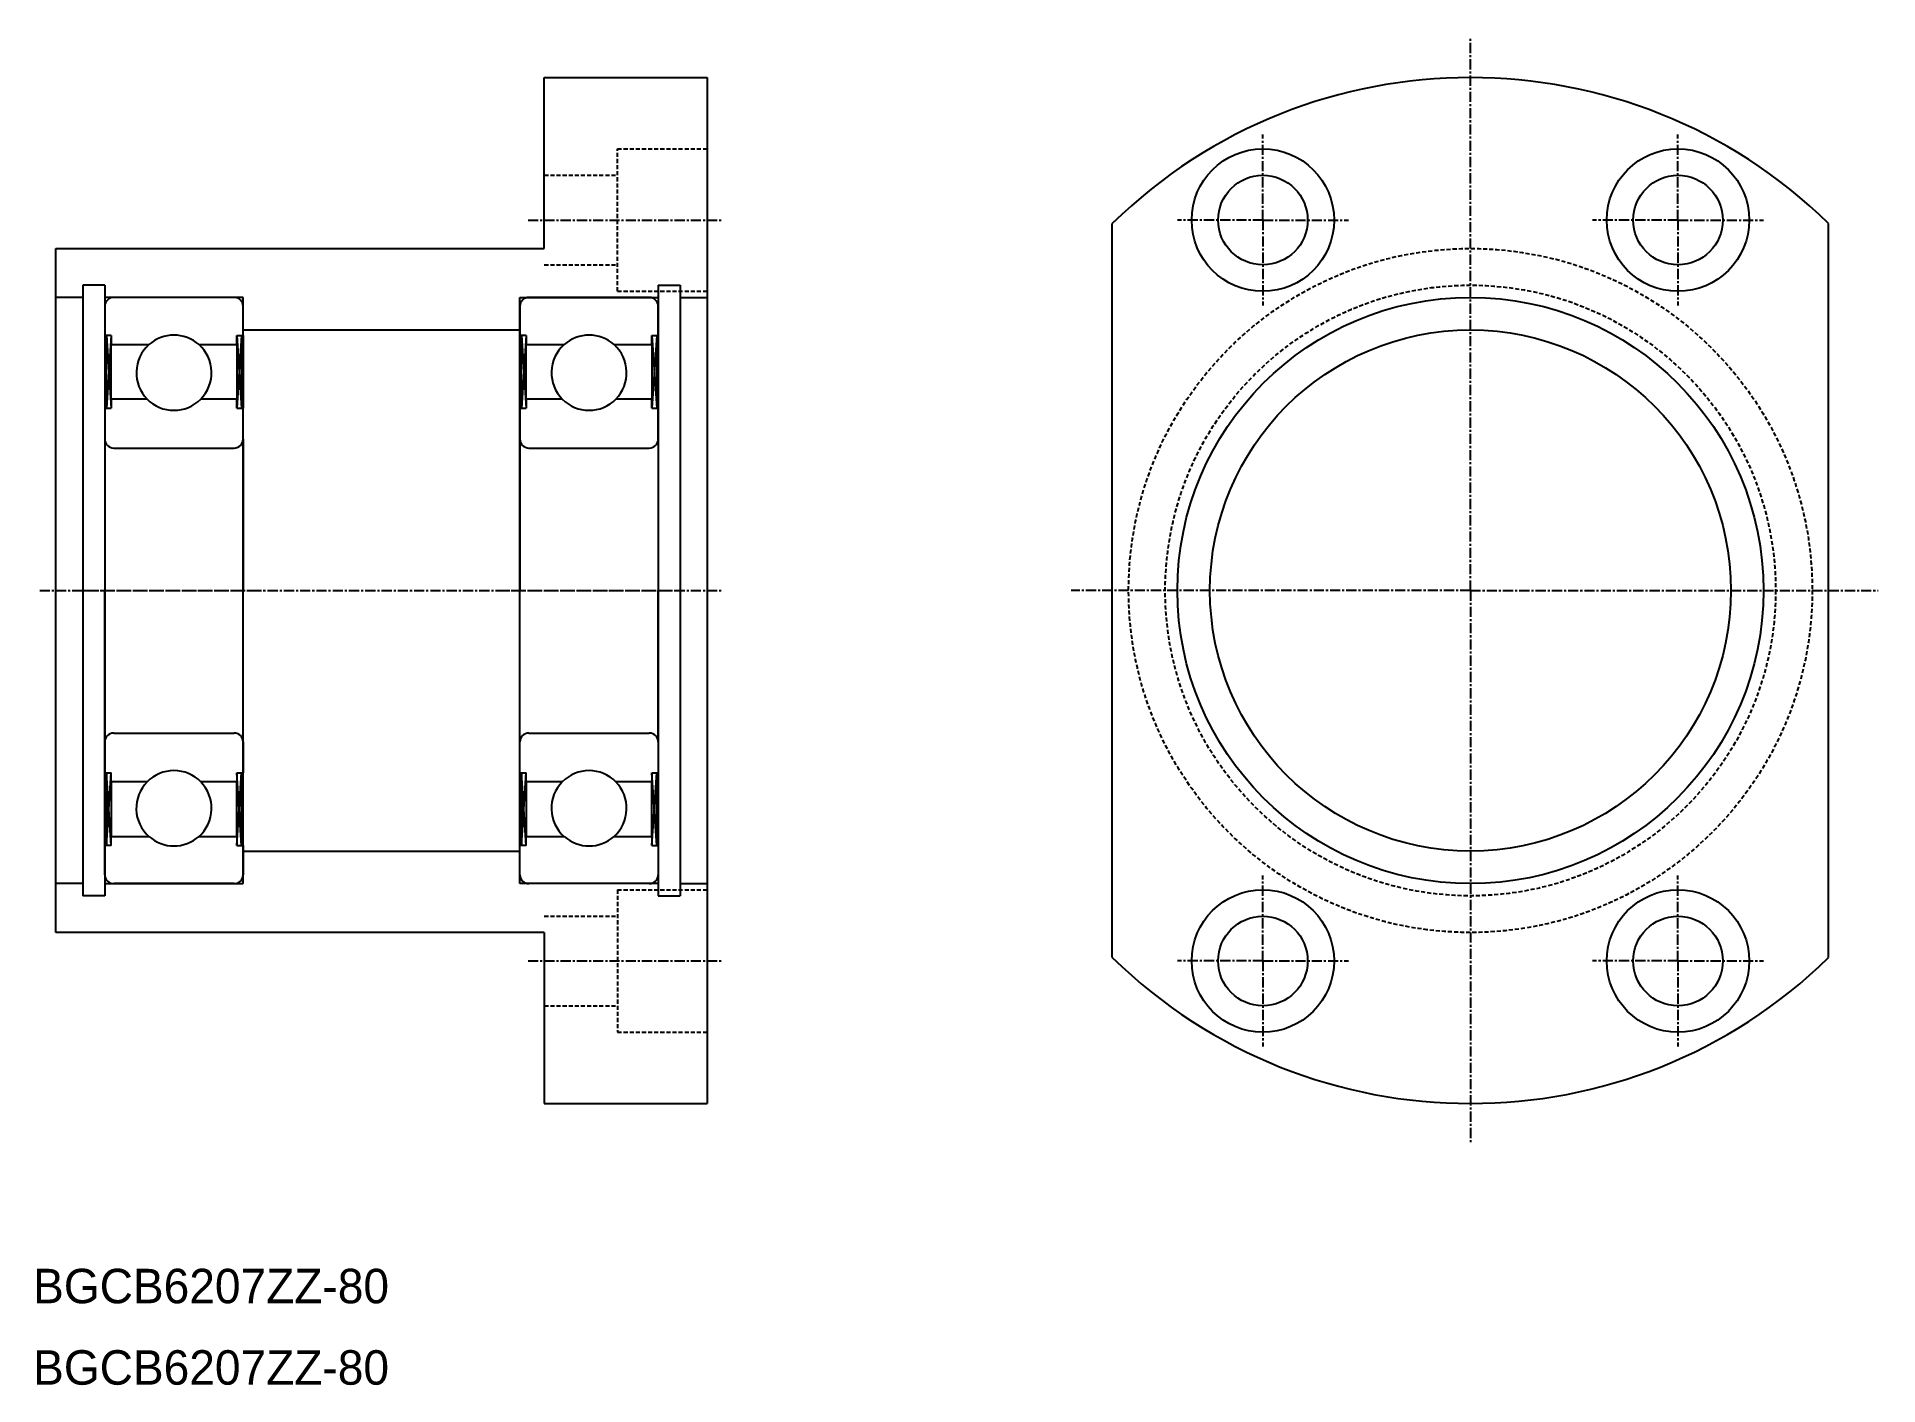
# Model space of a CAD drawing. Extents: x -132 to 94, y -120 to 46.
import ezdxf

# ---------------------------------------------------------------- set-up
doc = ezdxf.new("R2010")
doc.units = 0
doc.linetypes.add('CENTER', pattern=[2, 1.25, -0.25, 0.25, -0.25])
doc.linetypes.add('DASHED', pattern=[0.75, 0.5, -0.25])
doc.layers.get('0').update_dxf_attribs({"linetype": 'CONTINUOUS'})
doc.layers.add('CENTER', color=1, linetype='CENTER')

msp = doc.modelspace()

# ---------------------------------------------------------------- linework, layer by layer
at = {"color": 7, "linetype": 'CONTINUOUS'}
for p, q in [((-69.57, 40.53), (-49.57, 40.53)), ((-69.57, 19.53), (-69.57, 40.53)), ((-49.57, 40.53), (-49.57, -85.47)), ((0.22, -67.56), (0.22, 22.62)), ((88.22, -67.56), (88.22, 22.62)), ((-129.57, 19.53), (-69.57, 19.53)), ((-129.57, -64.47), (-129.57, 19.53)), ((-123.57, 15.03), (-126.27, 15.03)), ((-126.27, 15.03), (-126.27, -59.97)), ((-123.57, 15.03), (-123.57, -59.97)), ((-55.57, 15.03), (-52.87, 15.03)), ((-55.57, 15.03), (-55.57, -59.97)), ((-52.87, 15.03), (-52.87, -59.97)), ((-126.27, 13.53), (-129.57, 13.53)), ((-106.57, 13.53), (-123.57, 13.53)), ((-123.57, 12.43), (-123.57, 8.86)), ((-107.67, 13.53), (-122.47, 13.53)), ((-106.57, -58.47), (-106.57, 13.53)), ((-106.57, 8.86), (-106.57, 12.43)), ((-72.57, 13.53), (-55.57, 13.53)), ((-72.57, -58.47), (-72.57, 13.53)), ((-72.57, 12.43), (-72.57, 8.86)), ((-56.67, 13.53), (-71.47, 13.53)), ((-55.57, 8.86), (-55.57, 12.43)), ((-52.87, 13.53), (-49.57, 13.53)), ((-106.57, 9.53), (-72.57, 9.53)), ((-122.79, 8.86), (-123.57, 8.86)), ((-123.57, 8.86), (-123.57, -0.07)), ((-123.37, -0.07), (-123.37, 8.86)), ((-123.37, 8.86), (-122.79, -0.07)), ((-122.79, 8.86), (-123.37, -0.07)), ((-122.79, 8.86), (-122.79, 7.73)), ((-122.79, 7.73), (-118.15, 7.73)), ((-122.79, 1.03), (-122.79, 7.73)), ((-111.99, 7.73), (-107.35, 7.73)), ((-107.35, 7.73), (-107.35, 8.86)), ((-107.35, 8.86), (-106.57, 8.86)), ((-107.35, 8.86), (-106.76, -0.07)), ((-106.76, 8.86), (-107.35, -0.07)), ((-107.35, 7.73), (-107.35, 1.03)), ((-106.76, 8.86), (-106.76, -0.07)), ((-106.57, 8.86), (-106.57, -0.07)), ((-71.79, 8.86), (-72.57, 8.86)), ((-72.57, 8.86), (-72.57, -0.07)), ((-72.37, -0.07), (-72.37, 8.86)), ((-72.37, 8.86), (-71.79, -0.07)), ((-71.79, 8.86), (-72.37, -0.07)), ((-71.79, 8.86), (-71.79, 7.73)), ((-71.79, 7.73), (-67.15, 7.73)), ((-71.79, 1.03), (-71.79, 7.73)), ((-60.99, 7.73), (-56.35, 7.73)), ((-56.35, 7.73), (-56.35, 8.86)), ((-56.35, 8.86), (-55.57, 8.86)), ((-56.35, 8.86), (-55.76, -0.07)), ((-55.76, 8.86), (-56.35, -0.07)), ((-56.35, 7.73), (-56.35, 1.03)), ((-55.76, 8.86), (-55.76, -0.07)), ((-55.57, 8.86), (-55.57, -0.07)), ((-118.36, 1.03), (-122.79, 1.03)), ((-122.79, 1.03), (-122.79, -0.07)), ((-107.35, 1.03), (-111.78, 1.03)), ((-107.35, -0.07), (-107.35, 1.03)), ((-67.36, 1.03), (-71.79, 1.03)), ((-71.79, 1.03), (-71.79, -0.07)), ((-56.35, 1.03), (-60.78, 1.03)), ((-56.35, -0.07), (-56.35, 1.03)), ((-123.57, -0.07), (-123.57, -3.87)), ((-123.57, -0.07), (-122.79, -0.07)), ((-107.35, -0.07), (-106.57, -0.07)), ((-106.57, -3.87), (-106.57, -0.07)), ((-72.57, -0.07), (-72.57, -3.87)), ((-72.57, -0.07), (-71.79, -0.07)), ((-56.35, -0.07), (-55.57, -0.07)), ((-55.57, -3.87), (-55.57, -0.07)), ((-123.57, -3.87), (-123.57, -22.47)), ((-106.57, -3.87), (-106.57, -22.47)), ((-72.57, -3.87), (-72.57, -22.47)), ((-55.57, -3.87), (-55.57, -22.47)), ((-122.47, -4.97), (-107.67, -4.97)), ((-71.47, -4.97), (-56.67, -4.97)), ((-123.57, -41.07), (-123.57, -22.47)), ((-106.57, -41.07), (-106.57, -22.47)), ((-72.57, -41.07), (-72.57, -22.47)), ((-55.57, -41.07), (-55.57, -22.47)), ((-122.47, -39.97), (-107.67, -39.97)), ((-71.47, -39.97), (-56.67, -39.97)), ((-123.57, -44.87), (-123.57, -41.07)), ((-106.57, -41.07), (-106.57, -44.87)), ((-72.57, -44.87), (-72.57, -41.07)), ((-55.57, -41.07), (-55.57, -44.87)), ((-123.57, -53.79), (-123.57, -44.87)), ((-123.57, -44.87), (-122.79, -44.87)), ((-123.37, -44.87), (-123.37, -53.79)), ((-123.37, -53.79), (-122.79, -44.87)), ((-122.79, -53.79), (-123.37, -44.87)), ((-122.79, -45.97), (-122.79, -44.87)), ((-107.35, -44.87), (-107.35, -45.97)), ((-107.35, -44.87), (-106.57, -44.87)), ((-107.35, -53.79), (-106.76, -44.87)), ((-106.76, -53.79), (-107.35, -44.87)), ((-106.76, -53.79), (-106.76, -44.87)), ((-106.57, -53.79), (-106.57, -44.87)), ((-72.57, -53.79), (-72.57, -44.87)), ((-72.57, -44.87), (-71.79, -44.87)), ((-72.37, -44.87), (-72.37, -53.79)), ((-72.37, -53.79), (-71.79, -44.87)), ((-71.79, -53.79), (-72.37, -44.87)), ((-71.79, -45.97), (-71.79, -44.87)), ((-56.35, -44.87), (-56.35, -45.97)), ((-56.35, -44.87), (-55.57, -44.87)), ((-56.35, -53.79), (-55.76, -44.87)), ((-55.76, -53.79), (-56.35, -44.87)), ((-55.76, -53.79), (-55.76, -44.87)), ((-55.57, -53.79), (-55.57, -44.87)), ((-118.36, -45.97), (-122.79, -45.97)), ((-122.79, -45.97), (-122.79, -52.67)), ((-107.35, -45.97), (-111.78, -45.97)), ((-107.35, -52.67), (-107.35, -45.97)), ((-67.36, -45.97), (-71.79, -45.97)), ((-71.79, -45.97), (-71.79, -52.67)), ((-56.35, -45.97), (-60.78, -45.97)), ((-56.35, -52.67), (-56.35, -45.97)), ((-123.57, -57.37), (-123.57, -53.79)), ((-122.79, -53.79), (-123.57, -53.79)), ((-122.79, -52.67), (-118.15, -52.67)), ((-122.79, -53.79), (-122.79, -52.67)), ((-111.99, -52.67), (-107.35, -52.67)), ((-107.35, -52.67), (-107.35, -53.79)), ((-107.35, -53.79), (-106.57, -53.79)), ((-106.57, -53.79), (-106.57, -57.37)), ((-72.57, -57.37), (-72.57, -53.79)), ((-71.79, -53.79), (-72.57, -53.79)), ((-71.79, -52.67), (-67.15, -52.67)), ((-71.79, -53.79), (-71.79, -52.67)), ((-60.99, -52.67), (-56.35, -52.67)), ((-56.35, -52.67), (-56.35, -53.79)), ((-56.35, -53.79), (-55.57, -53.79)), ((-55.57, -53.79), (-55.57, -57.37)), ((-106.57, -54.47), (-72.57, -54.47)), ((-126.27, -58.47), (-129.57, -58.47)), ((-123.57, -58.47), (-106.57, -58.47)), ((-107.67, -58.47), (-122.47, -58.47)), ((-55.57, -58.47), (-72.57, -58.47)), ((-56.67, -58.47), (-71.47, -58.47)), ((-52.87, -58.47), (-49.57, -58.47)), ((-123.57, -59.97), (-126.27, -59.97)), ((-55.57, -59.97), (-52.87, -59.97)), ((-69.57, -64.47), (-129.57, -64.47)), ((-69.57, -64.47), (-69.57, -85.47)), ((-69.57, -85.47), (-49.57, -85.47))]:
    msp.add_line(p, q, dxfattribs=at)
at = {"color": 3, "linetype": 'DASHED'}
for p, q in [((-60.57, 31.78), (-49.57, 31.78)), ((-60.57, 14.28), (-60.57, 31.78)), ((-69.57, 28.53), (-60.57, 28.53)), ((-69.57, 17.53), (-60.57, 17.53)), ((-60.57, 14.28), (-49.57, 14.28)), ((-60.57, -59.22), (-49.57, -59.22)), ((-60.57, -59.22), (-60.57, -76.72)), ((-69.57, -62.47), (-60.57, -62.47)), ((-69.57, -73.47), (-60.57, -73.47)), ((-60.57, -76.72), (-49.57, -76.72))]:
    msp.add_line(p, q, dxfattribs=at)
at = {"color": 7, "linetype": 'CONTINUOUS'}
for centre, radius in [((18.72, 23.03), 8.75), ((69.72, 23.03), 8.75), ((18.72, 23.03), 5.5), ((69.72, 23.03), 5.5), ((44.22, -22.47), 36), ((44.22, -22.47), 32), ((18.72, -67.97), 8.75), ((69.72, -67.97), 8.75), ((18.72, -67.97), 5.5), ((69.72, -67.97), 5.5)]:
    msp.add_circle(centre, radius, dxfattribs=at)
at = {"color": 3, "linetype": 'DASHED'}
for radius in [42, 37.5]:
    msp.add_circle((44.22, -22.47), radius, dxfattribs=at)
at = {"color": 7, "linetype": 'CONTINUOUS'}
for centre, radius, start, end in [((44.22, -22.47), 63, 45.7002, 134.2998), ((-122.47, 12.43), 1.1, 90, 180), ((-107.67, 12.43), 1.1, 0, 90), ((-71.47, 12.43), 1.1, 90, 180), ((-56.67, 12.43), 1.1, 0, 90), ((-115.07, 4.28), 4.62, 131.7596, 224.6442), ((-115.07, 4.28), 4.62, 48.2404, 131.7596), ((-115.07, 4.28), 4.62, 315.3558, 48.2404), ((-64.07, 4.28), 4.62, 131.7596, 224.6442), ((-64.07, 4.28), 4.62, 48.2404, 131.7596), ((-64.07, 4.28), 4.62, 315.3558, 48.2404), ((-115.07, 4.28), 4.62, 224.6442, 315.3558), ((-64.07, 4.28), 4.62, 224.6442, 315.3558), ((-122.47, -3.87), 1.1, 180, 270), ((-107.67, -3.87), 1.1, 270, 0), ((-71.47, -3.87), 1.1, 180, 270), ((-56.67, -3.87), 1.1, 270, 0), ((-122.47, -41.07), 1.1, 90, 180), ((-107.67, -41.07), 1.1, 0, 90), ((-71.47, -41.07), 1.1, 90, 180), ((-56.67, -41.07), 1.1, 0, 90), ((-115.07, -49.22), 4.63, 44.6442, 135.3558), ((-64.07, -49.22), 4.63, 44.6442, 135.3558), ((-115.07, -49.22), 4.63, 135.3558, 228.2404), ((-115.07, -49.22), 4.62, 311.7596, 44.6442), ((-64.07, -49.22), 4.63, 135.3558, 228.2404), ((-64.07, -49.22), 4.62, 311.7596, 44.6442), ((-115.07, -49.22), 4.62, 228.2404, 311.7596), ((-64.07, -49.22), 4.62, 228.2404, 311.7596), ((-122.47, -57.37), 1.1, 180, 270), ((-107.67, -57.37), 1.1, 270, 0), ((-71.47, -57.37), 1.1, 180, 270), ((-56.67, -57.37), 1.1, 270, 0), ((44.22, -22.47), 63, 225.7002, 314.2998)]:
    msp.add_arc(centre, radius, start, end, dxfattribs=at)
at = {"layer": 'CENTER', "color": 1, "linetype": 'CENTER'}
for p, q in [((44.22, -22.47), (44.22, 45.53)), ((18.72, 23.03), (18.72, 33.53)), ((69.72, 23.03), (69.72, 33.53)), ((-71.57, 23.03), (-47.57, 23.03)), ((18.72, 23.03), (8.22, 23.03)), ((18.72, 23.03), (29.22, 23.03)), ((18.72, 23.03), (18.72, 12.53)), ((69.72, 23.03), (59.22, 23.03)), ((69.72, 23.03), (69.72, 12.53)), ((69.72, 23.03), (80.22, 23.03)), ((-131.57, -22.47), (-47.57, -22.47)), ((-126.12, -22.47), (-104.02, -22.47)), ((-75.12, -22.47), (-53.02, -22.47)), ((44.22, -22.47), (-4.85, -22.47)), ((44.22, -22.47), (44.22, -90.47)), ((44.22, -22.47), (94.32, -22.47)), ((18.72, -67.97), (18.72, -57.47)), ((69.72, -67.97), (69.72, -57.47)), ((-71.57, -67.97), (-47.57, -67.97)), ((18.72, -67.97), (8.22, -67.97)), ((18.72, -67.97), (29.22, -67.97)), ((18.72, -67.97), (18.72, -78.47)), ((69.72, -67.97), (59.22, -67.97)), ((69.72, -67.97), (80.22, -67.97)), ((69.72, -67.97), (69.72, -78.47))]:
    msp.add_line(p, q, dxfattribs=at)

# ---------------------------------------------------------------- texts
at = {"color": 7, "linetype": 'CONTINUOUS'}
for p in [(-132.38, -110.01), (-132.38, -120.01)]:
    msp.add_text('BGCB6207ZZ-80', height=4.2333, dxfattribs=at).set_placement(p)

doc.saveas('drawing.dxf')
